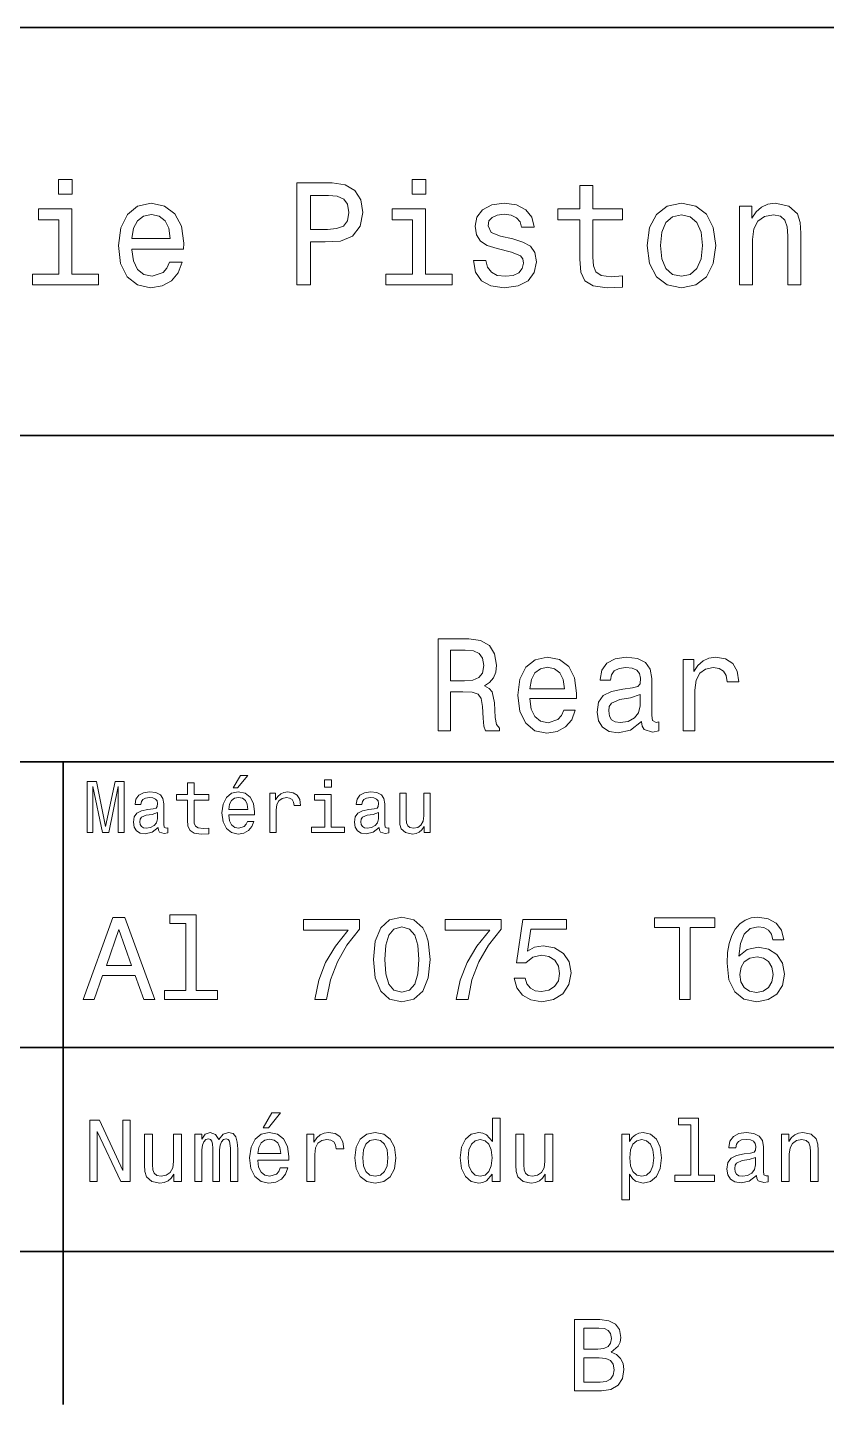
# Model space of a CAD drawing. Extents: x 0 to 420, y 0 to 297.
# Drawn here: x 313.3 to 352.4, y 2.5 to 70 of the extents above; entities that cross this region are included whole.
import ezdxf

# ---------------------------------------------------------------- set-up
doc = ezdxf.new("R2010")
doc.units = 0

msp = doc.modelspace()

# ---------------------------------------------------------------- linework, layer by layer
at = {"color": 7, "lineweight": 35}
for p, q in [((220, 70), (410, 70)), ((285, 50), (410, 50)), ((285, 34), (410, 34)), ((285, 20), (410, 20)), ((10, 10), (410, 10)), ((220, 10), (410, 10))]:
    msp.add_line(p, q, dxfattribs=at)
at = {"color": 7, "lineweight": 35, "ltscale": 0.35}
msp.add_line((315, 20), (315, 34), dxfattribs=at)
at = {"color": 7, "lineweight": 35, "ltscale": 0.25}
msp.add_line((315, 10), (315, 20), dxfattribs=at)
at = {"color": 7, "lineweight": 35, "ltscale": 0.1875}
msp.add_line((315, 10), (315, 2.5), dxfattribs=at)
at = {"color": 7, "lineweight": 13}
for points in [[(315.439484, 62.554031), (314.76944, 62.554031), (314.76944, 61.833572), (315.439484, 61.833572)], [(326.462524, 57.381123), (327.125366, 57.381123), (327.125366, 59.492073), (327.860229, 59.492073), (328.602295, 59.528095), (329.193085, 59.780258), (329.574921, 60.270172), (329.70462, 60.940201), (329.60376, 61.559795), (329.315552, 62.013687), (328.840057, 62.287464), (328.19165, 62.381123), (326.462524, 62.381123)], [(332.788177, 62.554031), (332.118164, 62.554031), (332.118164, 61.833572), (332.788177, 61.833572)], [(340.353027, 60.579971), (340.353027, 58.64193), (340.39624, 58.015129), (340.597992, 57.582851), (341.001434, 57.330688), (341.685883, 57.244236), (342.43515, 57.280258), (342.43515, 57.827808), (341.887604, 57.78458), (341.390503, 57.842216), (341.123932, 58.022331), (341.008636, 58.324928), (340.98703, 58.75), (340.98703, 60.579971), (342.43515, 60.579971), (342.43515, 61.120316), (340.98703, 61.120316), (340.98703, 62.251438), (340.353027, 62.251438), (340.353027, 61.120316), (339.257935, 61.120316), (339.257935, 60.579971)], [(328.011536, 61.76873), (328.443787, 61.725502), (328.760803, 61.588615), (328.94812, 61.336452), (329.01297, 60.940201), (328.940918, 60.522331), (328.746399, 60.270172), (328.414978, 60.140488), (327.96109, 60.104465), (327.125366, 60.104465), (327.125366, 61.76873)], [(315.417877, 57.914265), (315.417877, 61.120316), (313.789612, 61.120316), (313.789612, 60.579971), (314.783875, 60.579971), (314.783875, 57.914265), (313.48703, 57.914265), (313.48703, 57.381123), (316.729095, 57.381123), (316.729095, 57.914265)], [(318.371765, 59.131844), (320.907776, 59.131844), (320.914978, 59.427231), (320.799713, 60.255764), (320.482697, 60.875359), (319.978394, 61.25), (319.30835, 61.386887), (318.65274, 61.242794), (318.148407, 60.839336), (317.824219, 60.183716), (317.708923, 59.319164), (317.816986, 58.432995), (318.141205, 57.78458), (318.638336, 57.381123), (319.286743, 57.244236), (319.848694, 57.337894), (320.309784, 57.582851), (320.648407, 57.971901), (320.842926, 58.490631), (320.216125, 58.490631), (320.086456, 58.20245), (319.899139, 57.986309), (319.365997, 57.8134), (318.955322, 57.892651), (318.645538, 58.14481), (318.443787, 58.555473), (318.371765, 59.110229)], [(318.371765, 59.664986), (318.451019, 60.162102), (318.645538, 60.529537), (318.940918, 60.75288), (319.329956, 60.83213), (319.711823, 60.75288), (320.007202, 60.529537), (320.187317, 60.162102), (320.252167, 59.664986)], [(332.766571, 57.914265), (332.766571, 61.120316), (331.138336, 61.120316), (331.138336, 60.579971), (332.132568, 60.579971), (332.132568, 57.914265), (330.835724, 57.914265), (330.835724, 57.381123), (334.07782, 57.381123), (334.07782, 57.914265)], [(337.060516, 59.636166), (336.44812, 59.780258), (335.994232, 59.945965), (335.842926, 60.28458), (335.886169, 60.522331), (336.037476, 60.695244), (336.28241, 60.803314), (336.635437, 60.846542), (336.97406, 60.803314), (337.240631, 60.67363), (337.413544, 60.479107), (337.485596, 60.219738), (338.105194, 60.219738), (338.105194, 60.23415), (337.997131, 60.70245), (337.701721, 61.069885), (337.240631, 61.30043), (336.635437, 61.386887), (336.023041, 61.30043), (335.576355, 61.062679), (335.29538, 60.709652), (335.208923, 60.262966), (335.273773, 59.830688), (335.475494, 59.528095), (335.806915, 59.311958), (336.289612, 59.16066), (336.995667, 58.987751), (337.427948, 58.807636), (337.543213, 58.663544), (337.586456, 58.447407), (337.521606, 58.180836), (337.348694, 57.979107), (337.067719, 57.849422), (336.693085, 57.806194), (336.296814, 57.849422), (336.008636, 58.000721), (335.814117, 58.245674), (335.734863, 58.584293), (335.122467, 58.584293), (335.223328, 58.007923), (335.518738, 57.590057), (335.98703, 57.337894), (336.635437, 57.244236), (337.312683, 57.337894), (337.809814, 57.590057), (338.112396, 57.993515), (338.220459, 58.519451), (338.141205, 58.973343), (337.917877, 59.283138), (337.550415, 59.484871)], [(343.65274, 59.311958), (343.768005, 58.432995), (344.099426, 57.78458), (344.625366, 57.381123), (345.331421, 57.244236), (346.030273, 57.381123), (346.556213, 57.777374), (346.887604, 58.425793), (347.010101, 59.311958), (346.887604, 60.190922), (346.556213, 60.846542), (346.030273, 61.242794), (345.331421, 61.386887), (344.625366, 61.242794), (344.099426, 60.839336), (343.768005, 60.190922)], [(344.301147, 59.319164), (344.365997, 59.967579), (344.567719, 60.435879), (344.891937, 60.72406), (345.331421, 60.824928), (345.763702, 60.72406), (346.087891, 60.443081), (346.289612, 59.967579), (346.361664, 59.319164), (346.289612, 58.663544), (346.087891, 58.188038), (345.763702, 57.899853), (345.331421, 57.806194), (344.891937, 57.899853), (344.567719, 58.188038), (344.365997, 58.663544)], [(348.177246, 57.381123), (348.811249, 57.381123), (348.811249, 59.614552), (348.876099, 60.12608), (349.085022, 60.500717), (349.409241, 60.731266), (349.841492, 60.817722), (350.187317, 60.745674), (350.403473, 60.551151), (350.511536, 60.226944), (350.547546, 59.794666), (350.547546, 57.381123), (351.181549, 57.381123), (351.181549, 59.924351), (351.15274, 60.435879), (351.023071, 60.86095), (350.597992, 61.25), (349.93515, 61.386887), (349.567719, 61.336452), (349.257935, 61.199566), (348.991364, 60.969017), (348.78241, 60.659222), (348.78241, 61.25), (348.177246, 61.25)], [(333.391937, 35.530258), (333.994965, 35.530258), (333.994965, 37.430115), (334.610962, 37.430115), (335.06485, 37.41066), (335.350159, 37.319885), (335.505768, 37.105907), (335.570618, 36.723343), (335.603027, 36.139767), (335.641937, 35.757202), (335.719757, 35.530258), (336.400574, 35.530258), (336.400574, 35.653458), (336.251434, 35.835014), (336.199585, 36.172188), (336.154175, 36.898415), (336.043945, 37.4366), (335.894806, 37.605186), (335.661377, 37.728386), (335.920746, 37.890488), (336.102295, 38.117435), (336.219025, 38.402737), (336.257935, 38.746395), (336.167145, 39.291065), (335.907776, 39.699566), (335.479828, 39.945965), (334.896271, 40.030258), (333.391937, 40.030258)], [(334.727661, 39.479107), (335.123199, 39.440201), (335.402008, 39.317001), (335.577087, 39.090057), (335.635437, 38.733429), (335.570618, 38.357346), (335.395538, 38.130402), (335.09726, 38.013687), (334.688751, 37.981266), (333.994965, 37.981266), (333.994965, 39.479107)], [(337.898407, 37.105907), (340.180847, 37.105907), (340.187317, 37.371758), (340.083588, 38.117435), (339.798279, 38.675072), (339.344391, 39.012245), (338.741364, 39.135445), (338.151306, 39.005764), (337.697418, 38.642651), (337.405609, 38.052593), (337.30188, 37.274494), (337.399139, 36.476944), (337.690918, 35.893372), (338.138336, 35.530258), (338.721893, 35.407059), (339.227661, 35.491352), (339.642639, 35.711815), (339.947418, 36.061958), (340.122467, 36.528816), (339.55835, 36.528816), (339.44165, 36.269451), (339.273071, 36.074928), (338.793243, 35.919308), (338.423645, 35.990631), (338.144806, 36.217579), (337.963257, 36.587173), (337.898407, 37.086452)], [(337.898407, 37.585735), (337.969757, 38.033138), (338.144806, 38.363831), (338.410675, 38.564842), (338.760803, 38.636166), (339.104462, 38.564842), (339.370331, 38.363831), (339.53241, 38.033138), (339.59079, 37.585735)], [(343.371033, 35.98415), (343.371033, 35.964695), (343.403473, 35.744236), (343.500732, 35.588615), (343.90921, 35.465416), (344.226959, 35.517288), (344.226959, 35.958214), (344.09079, 35.938759), (343.90921, 36.023052), (343.876801, 36.282421), (343.876801, 38.085014), (343.798981, 38.545387), (343.572052, 38.869595), (343.176514, 39.064121), (342.618866, 39.135445), (342.074219, 39.057636), (341.67218, 38.837173), (341.419312, 38.493515), (341.335022, 38.039623), (341.335022, 38.000721), (341.84726, 38.000721), (341.892639, 38.273052), (342.035309, 38.467579), (342.268738, 38.584293), (342.599426, 38.629681), (342.917145, 38.59726), (343.144104, 38.5), (343.280273, 38.331409), (343.325653, 38.09798), (343.299713, 37.825645), (343.195953, 37.68948), (342.936615, 37.624638), (342.450287, 37.572765), (341.892639, 37.456051), (341.497131, 37.248558), (341.263702, 36.924351), (341.192352, 36.444523), (341.257202, 36.016571), (341.458221, 35.698845), (341.78241, 35.497837), (342.229828, 35.426514), (342.832855, 35.562679)], [(345.420044, 35.530258), (345.990631, 35.530258), (345.990631, 37.520893), (346.048981, 38.000721), (346.22406, 38.344379), (346.509369, 38.551872), (346.891937, 38.623199), (347.177246, 38.577808), (347.391205, 38.448124), (347.520905, 38.227665), (347.566284, 37.929394), (348.143372, 37.929394), (348.065552, 38.454609), (347.851593, 38.830692), (347.494965, 39.057636), (347.008636, 39.135445), (346.677948, 39.083572), (346.392639, 38.953888), (346.139771, 38.733429), (345.938751, 38.435158), (345.938751, 39.012245), (345.420044, 39.012245)], [(343.306213, 36.749279), (343.228394, 36.412102), (343.020905, 36.152737), (342.709656, 35.98415), (342.327087, 35.925793), (342.080688, 35.958214), (341.905609, 36.061958), (341.79538, 36.243515), (341.76297, 36.496395), (341.78891, 36.723343), (341.892639, 36.885445), (342.307648, 37.067001), (342.832855, 37.14481), (343.306213, 37.30043)], [(323.341492, 32.728386), (323.554047, 32.728386), (324.054749, 33.340778), (323.701721, 33.340778)], [(328.161377, 33.117435), (327.826355, 33.117435), (327.826355, 32.757202), (328.161377, 32.757202)], [(316.183716, 30.530979), (316.46109, 30.530979), (316.46109, 32.80043), (316.929382, 30.530979), (317.239197, 30.530979), (317.703888, 32.80043), (317.703888, 30.530979), (317.984863, 30.530979), (317.984863, 33.030979), (317.54538, 33.030979), (317.08429, 30.826368), (316.626801, 33.030979), (316.183716, 33.030979)], [(319.656342, 30.78314), (319.656342, 30.772333), (319.674347, 30.649855), (319.728394, 30.5634), (319.955322, 30.494957), (320.131836, 30.523775), (320.131836, 30.768732), (320.056183, 30.757925), (319.955322, 30.804754), (319.937317, 30.948847), (319.937317, 31.950287), (319.894104, 32.206051), (319.768005, 32.386166), (319.548279, 32.494236), (319.238464, 32.533859), (318.935883, 32.490635), (318.712524, 32.368156), (318.572052, 32.177231), (318.525208, 31.925072), (318.525208, 31.903458), (318.809784, 31.903458), (318.835022, 32.054756), (318.914276, 32.162823), (319.043945, 32.227665), (319.227661, 32.25288), (319.404175, 32.234871), (319.530273, 32.180836), (319.605896, 32.087173), (319.631134, 31.957493), (319.61673, 31.806194), (319.559082, 31.730547), (319.414978, 31.694523), (319.144806, 31.665705), (318.835022, 31.600864), (318.615265, 31.48559), (318.485596, 31.305475), (318.445953, 31.038904), (318.481995, 30.801151), (318.593658, 30.62464), (318.773773, 30.512968), (319.022339, 30.473343), (319.357361, 30.54899)], [(321.100861, 32.130402), (321.100861, 31.161383), (321.122467, 30.847982), (321.223328, 30.631844), (321.425079, 30.505762), (321.767303, 30.462536), (322.141937, 30.480547), (322.141937, 30.754322), (321.868164, 30.732708), (321.619598, 30.761526), (321.486298, 30.851583), (321.42868, 31.002882), (321.417877, 31.215418), (321.417877, 32.130402), (322.141937, 32.130402), (322.141937, 32.400574), (321.417877, 32.400574), (321.417877, 32.966137), (321.100861, 32.966137), (321.100861, 32.400574), (320.553314, 32.400574), (320.553314, 32.130402)], [(323.121765, 31.40634), (324.389771, 31.40634), (324.393372, 31.554033), (324.335724, 31.9683), (324.177246, 32.278099), (323.925079, 32.465416), (323.590057, 32.533859), (323.262238, 32.461815), (323.010101, 32.260086), (322.847992, 31.932276), (322.790344, 31.5), (322.844391, 31.056915), (323.00647, 30.732708), (323.255035, 30.530979), (323.579254, 30.462536), (323.860229, 30.509365), (324.09079, 30.631844), (324.260101, 30.826368), (324.357361, 31.085733), (324.043945, 31.085733), (323.979095, 30.941643), (323.885437, 30.833572), (323.618866, 30.747118), (323.413544, 30.786743), (323.258636, 30.912823), (323.157776, 31.118155), (323.121765, 31.395533)], [(325.131836, 30.530979), (325.448853, 30.530979), (325.448853, 31.636887), (325.481262, 31.903458), (325.578522, 32.094379), (325.73703, 32.209652), (325.949554, 32.249279), (326.108063, 32.224064), (326.226959, 32.152016), (326.298981, 32.029537), (326.324219, 31.863832), (326.644806, 31.863832), (326.601593, 32.155621), (326.482697, 32.364552), (326.284576, 32.490635), (326.014404, 32.533859), (325.830688, 32.505043), (325.67218, 32.432995), (325.531708, 32.310516), (325.420044, 32.144814), (325.420044, 32.465416), (325.131836, 32.465416)], [(328.150574, 30.79755), (328.150574, 32.400574), (327.336456, 32.400574), (327.336456, 32.130402), (327.833588, 32.130402), (327.833588, 30.79755), (327.18515, 30.79755), (327.18515, 30.530979), (328.806183, 30.530979), (328.806183, 30.79755)], [(330.499268, 30.78314), (330.499268, 30.772333), (330.517303, 30.649855), (330.57132, 30.5634), (330.798279, 30.494957), (330.974792, 30.523775), (330.974792, 30.768732), (330.899139, 30.757925), (330.798279, 30.804754), (330.780273, 30.948847), (330.780273, 31.950287), (330.73703, 32.206051), (330.610962, 32.386166), (330.391205, 32.494236), (330.081421, 32.533859), (329.778809, 32.490635), (329.555481, 32.368156), (329.414978, 32.177231), (329.368164, 31.925072), (329.368164, 31.903458), (329.65274, 31.903458), (329.677948, 32.054756), (329.757202, 32.162823), (329.886902, 32.227665), (330.070618, 32.25288), (330.247131, 32.234871), (330.373199, 32.180836), (330.448853, 32.087173), (330.47406, 31.957493), (330.459656, 31.806194), (330.402008, 31.730547), (330.257935, 31.694523), (329.987762, 31.665705), (329.677948, 31.600864), (329.458221, 31.48559), (329.328522, 31.305475), (329.28891, 31.038904), (329.324921, 30.801151), (329.436584, 30.62464), (329.616699, 30.512968), (329.865265, 30.473343), (330.200287, 30.54899)], [(333.010071, 32.465416), (332.693085, 32.465416), (332.693085, 31.348703), (332.657074, 31.089336), (332.552582, 30.902016), (332.390503, 30.786743), (332.177948, 30.750719), (332.008636, 30.779539), (331.900574, 30.865993), (331.839325, 31.013687), (331.824921, 31.222622), (331.824921, 32.465416), (331.507935, 32.465416), (331.507935, 31.193804), (331.518738, 30.93804), (331.587189, 30.725504), (331.796112, 30.530979), (332.131134, 30.462536), (332.311249, 30.487751), (332.466125, 30.552593), (332.599426, 30.664265), (332.707489, 30.826368), (332.707489, 30.530979), (333.010071, 30.530979)], [(323.121765, 31.672911), (323.161377, 31.921469), (323.258636, 32.105186), (323.406342, 32.216858), (323.600861, 32.256485), (323.791779, 32.216858), (323.939484, 32.105186), (324.029541, 31.921469), (324.061951, 31.672911)], [(319.620331, 31.208212), (319.577087, 31.020893), (319.461823, 30.876801), (319.28891, 30.78314), (319.076355, 30.750719), (318.939484, 30.768732), (318.842224, 30.826368), (318.780975, 30.927233), (318.76297, 31.067722), (318.777374, 31.193804), (318.835022, 31.283861), (319.065552, 31.384726), (319.357361, 31.427954), (319.620331, 31.514408)], [(330.463257, 31.208212), (330.420044, 31.020893), (330.304749, 30.876801), (330.131836, 30.78314), (329.919312, 30.750719), (329.78241, 30.768732), (329.68515, 30.826368), (329.623932, 30.927233), (329.605896, 31.067722), (329.620331, 31.193804), (329.677948, 31.283861), (329.908508, 31.384726), (330.200287, 31.427954), (330.463257, 31.514408)], [(315.982697, 22.360231), (316.51297, 22.360231), (316.933716, 23.536024), (318.530273, 23.536024), (318.951019, 22.360231), (319.492798, 22.360231), (318.028809, 26.365995), (317.440918, 26.365995)], [(321.020172, 26.072046), (321.020172, 22.786745), (319.976959, 22.786745), (319.976959, 22.360231), (322.56485, 22.360231), (322.56485, 22.786745), (321.527374, 22.786745), (321.527374, 26.49856), (320.224792, 26.49856), (320.224792, 26.072046)], [(330.224792, 24.314121), (330.311249, 23.409224), (330.582123, 22.763689), (331.014404, 22.371759), (331.613831, 22.244957), (332.207489, 22.371759), (332.639771, 22.763689), (332.904907, 23.409224), (332.997131, 24.314121), (332.904907, 25.213257), (332.79538, 25.570606), (332.639771, 25.864553), (332.207489, 26.256485), (331.613831, 26.38905), (331.014404, 26.256485), (330.582123, 25.858791), (330.311249, 25.213257)], [(345.227661, 22.360231), (345.757935, 22.360231), (345.757935, 25.876081), (346.968292, 25.876081), (346.968292, 26.360231), (344.011536, 26.360231), (344.011536, 25.876081), (345.227661, 25.876081)], [(350.345825, 25.282421), (350.236298, 25.749281), (349.982697, 26.095102), (349.590759, 26.314121), (349.083557, 26.38905), (348.74353, 26.348703), (348.449554, 26.239193), (348.190186, 26.06052), (347.971191, 25.806917), (347.798279, 25.489914), (347.671478, 25.103746), (347.590759, 24.648417), (347.567719, 24.135448), (347.659943, 23.317003), (347.942352, 22.723343), (348.397705, 22.365995), (349.020172, 22.244957), (349.579254, 22.348703), (350.005768, 22.619596), (350.28241, 23.04611), (350.380402, 23.587896), (350.28241, 24.135448), (350.017273, 24.556196), (349.608063, 24.821327), (349.100861, 24.913546), (348.553314, 24.798271), (348.144104, 24.469742), (348.23053, 25.103746), (348.414978, 25.559078), (348.697388, 25.829971), (349.089325, 25.922192), (349.377502, 25.876081), (349.596527, 25.755043), (349.740631, 25.553314), (349.815552, 25.282421)], [(317.118164, 24.025938), (317.734863, 25.789627), (318.351593, 24.025938)], [(327.342926, 22.360231), (327.925079, 22.360231), (328.115265, 23.311239), (328.449554, 24.198849), (328.92218, 25.023056), (329.53891, 25.795389), (329.53891, 26.273777), (326.79538, 26.273777), (326.79538, 25.749281), (328.985596, 25.749281), (328.351593, 24.971182), (327.873199, 24.158503), (327.53891, 23.293949)], [(330.778107, 24.314121), (330.824219, 25.011528), (330.968292, 25.51297), (331.227661, 25.806917), (331.613831, 25.910664), (331.994232, 25.806917), (332.253601, 25.51297), (332.397705, 25.011528), (332.443817, 24.314121), (332.397705, 23.610952), (332.253601, 23.10951), (331.994232, 22.815563), (331.613831, 22.717581), (331.227661, 22.815563), (330.968292, 23.10951), (330.824219, 23.610952)], [(334.28241, 22.360231), (334.864563, 22.360231), (335.054749, 23.311239), (335.389038, 24.198849), (335.861664, 25.023056), (336.478394, 25.795389), (336.478394, 26.273777), (333.734863, 26.273777), (333.734863, 25.749281), (335.925079, 25.749281), (335.291077, 24.971182), (334.812683, 24.158503), (334.478394, 23.293949)], [(337.123932, 23.40346), (337.250732, 22.930836), (337.533142, 22.56196), (337.94812, 22.331413), (338.478394, 22.244957), (339.060516, 22.348703), (339.515839, 22.631124), (339.804047, 23.080692), (339.913544, 23.657061), (339.815552, 24.193085), (339.53891, 24.613834), (339.106628, 24.884727), (338.547546, 24.98271), (338.115265, 24.913546), (337.780975, 24.723343), (337.942352, 25.801153), (339.694519, 25.801153), (339.694519, 26.273777), (337.556183, 26.273777), (337.239197, 24.152739), (337.700287, 24.152739), (338.034576, 24.423632), (338.46109, 24.521614), (338.829956, 24.458214), (339.112396, 24.273777), (339.291077, 23.991356), (339.354462, 23.628242), (339.291077, 23.265131), (339.106628, 22.98271), (338.824219, 22.804035), (338.46109, 22.740635), (338.155609, 22.780981), (337.919312, 22.913546), (337.746399, 23.121038), (337.659943, 23.40346)], [(349.82132, 23.582134), (349.757935, 23.219021), (349.596527, 22.942364), (349.337158, 22.757925), (349.014404, 22.700289), (348.674347, 22.757925), (348.414978, 22.9366), (348.247833, 23.213257), (348.195953, 23.57637), (348.253601, 23.933718), (348.414978, 24.204613), (348.680115, 24.377522), (349.037476, 24.440924), (349.348694, 24.377522), (349.596527, 24.210375), (349.757935, 23.939482)], [(316.315552, 13.428675), (316.674347, 13.428675), (316.674347, 15.888329), (317.824219, 13.428675), (318.286743, 13.428675), (318.286743, 16.428675), (317.923645, 16.428675), (317.923645, 13.969021), (316.786743, 16.428675), (316.315552, 16.428675)], [(324.809814, 16.065563), (325.06485, 16.065563), (325.66571, 16.800432), (325.242065, 16.800432)], [(336.048981, 13.787464), (336.048981, 13.428675), (336.429382, 13.428675), (336.429382, 16.532421), (336.053314, 16.532421), (336.053314, 15.395534), (335.763702, 15.724064), (335.586456, 15.801874), (335.383301, 15.832133), (335.015839, 15.745678), (334.73056, 15.503603), (334.544678, 15.114553), (334.479828, 14.591499), (334.544678, 14.068444), (334.73056, 13.675073), (335.015839, 13.428675), (335.383301, 13.346542), (335.586456, 13.376801), (335.768005, 13.454611)], [(345.788177, 16.212536), (345.788177, 13.748559), (345.005768, 13.748559), (345.005768, 13.428675), (346.946686, 13.428675), (346.946686, 13.748559), (346.168579, 13.748559), (346.168579, 16.532421), (345.19165, 16.532421), (345.19165, 16.212536)], [(320.798279, 15.75), (320.417877, 15.75), (320.417877, 14.409943), (320.374634, 14.098703), (320.249268, 13.873919), (320.054749, 13.735591), (319.799713, 13.692364), (319.596527, 13.726946), (319.466858, 13.830692), (319.393372, 14.007925), (319.376068, 14.258646), (319.376068, 15.75), (318.995667, 15.75), (318.995667, 14.224064), (319.008636, 13.917148), (319.09079, 13.662104), (319.341492, 13.428675), (319.74353, 13.346542), (319.959656, 13.376801), (320.145538, 13.454611), (320.305481, 13.588617), (320.43515, 13.783141), (320.43515, 13.428675), (320.798279, 13.428675)], [(321.459656, 13.428675), (321.809784, 13.428675), (321.809784, 14.980548), (321.831421, 15.213978), (321.89624, 15.382565), (321.995667, 15.481989), (322.125366, 15.520894), (322.229095, 15.486312), (322.298279, 15.399857), (322.332855, 15.252882), (322.345825, 15.058358), (322.345825, 13.428675), (322.674347, 13.428675), (322.674347, 14.980548), (322.695953, 15.209655), (322.760803, 15.378242), (322.864563, 15.481989), (322.994232, 15.520894), (323.097992, 15.486312), (323.167145, 15.399857), (323.210388, 15.058358), (323.210388, 13.428675), (323.560516, 13.428675), (323.560516, 15.032421), (323.53891, 15.365274), (323.469727, 15.620317), (323.331421, 15.775937), (323.106628, 15.832133), (322.842926, 15.745678), (322.639771, 15.494957), (322.479828, 15.741355), (322.211823, 15.832133), (321.965424, 15.745678), (321.796844, 15.503603), (321.796844, 15.75), (321.459656, 15.75)], [(324.546112, 14.479107), (326.067719, 14.479107), (326.072052, 14.656341), (326.002869, 15.153459), (325.812683, 15.525217), (325.510101, 15.75), (325.108063, 15.832133), (324.714691, 15.745678), (324.412109, 15.503603), (324.21759, 15.110231), (324.148407, 14.591499), (324.213257, 14.059798), (324.407776, 13.67075), (324.706055, 13.428675), (325.095093, 13.346542), (325.432281, 13.402739), (325.708923, 13.549712), (325.912109, 13.783141), (326.028809, 14.09438), (325.65274, 14.09438), (325.574921, 13.92147), (325.462524, 13.791787), (325.142639, 13.688041), (324.89624, 13.735591), (324.710388, 13.886888), (324.589325, 14.133286), (324.546112, 14.466139)], [(326.958221, 13.428675), (327.338623, 13.428675), (327.338623, 14.755764), (327.377533, 15.075649), (327.494232, 15.304755), (327.684448, 15.443084), (327.939484, 15.490635), (328.129669, 15.460375), (328.272339, 15.373919), (328.358795, 15.226946), (328.389038, 15.028098), (328.773773, 15.028098), (328.721893, 15.378242), (328.579254, 15.628963), (328.341492, 15.78026), (328.017303, 15.832133), (327.796844, 15.797551), (327.606628, 15.711096), (327.438049, 15.564121), (327.304047, 15.365274), (327.304047, 15.75), (326.958221, 15.75)], [(329.305481, 14.587176), (329.374634, 14.059798), (329.573486, 13.67075), (329.889038, 13.428675), (330.312683, 13.346542), (330.731995, 13.428675), (331.047546, 13.666427), (331.246399, 14.055476), (331.319885, 14.587176), (331.246399, 15.114553), (331.047546, 15.507925), (330.731995, 15.745678), (330.312683, 15.832133), (329.889038, 15.745678), (329.573486, 15.503603), (329.374634, 15.114553)], [(339.014404, 15.75), (338.634003, 15.75), (338.634003, 14.409943), (338.59079, 14.098703), (338.465424, 13.873919), (338.270905, 13.735591), (338.015839, 13.692364), (337.812683, 13.726946), (337.682983, 13.830692), (337.609497, 14.007925), (337.592224, 14.258646), (337.592224, 15.75), (337.211823, 15.75), (337.211823, 14.224064), (337.224792, 13.917148), (337.306915, 13.662104), (337.557648, 13.428675), (337.959656, 13.346542), (338.175781, 13.376801), (338.361664, 13.454611), (338.521606, 13.588617), (338.651306, 13.783141), (338.651306, 13.428675), (339.014404, 13.428675)], [(342.788177, 15.391211), (342.788177, 15.75), (342.407776, 15.75), (342.407776, 12.529539), (342.788177, 12.529539), (342.788177, 13.783141), (342.92218, 13.579971), (343.073486, 13.445966), (343.453888, 13.346542), (343.817017, 13.428675), (344.102295, 13.675073), (344.288177, 14.064121), (344.357361, 14.591499), (344.288177, 15.114553), (344.102295, 15.503603), (343.817017, 15.745678), (343.453888, 15.832133), (343.246399, 15.806196), (343.069153, 15.724064), (342.917877, 15.585735)], [(349.01297, 13.731268), (349.01297, 13.7183), (349.034576, 13.571326), (349.099426, 13.46758), (349.371765, 13.385448), (349.583588, 13.42003), (349.583588, 13.713977), (349.492798, 13.701009), (349.371765, 13.757205), (349.350159, 13.930116), (349.350159, 15.131845), (349.298279, 15.438761), (349.146973, 15.6549), (348.883301, 15.784582), (348.511536, 15.832133), (348.148407, 15.78026), (347.880402, 15.633286), (347.711823, 15.404179), (347.65564, 15.101585), (347.65564, 15.075649), (347.997131, 15.075649), (348.027374, 15.257205), (348.122498, 15.386889), (348.278107, 15.464698), (348.498566, 15.494957), (348.710388, 15.473343), (348.861664, 15.408502), (348.952454, 15.29611), (348.982727, 15.140491), (348.965424, 14.958934), (348.896271, 14.868156), (348.723358, 14.824928), (348.399139, 14.790346), (348.027374, 14.712537), (347.763702, 14.574208), (347.608063, 14.358069), (347.560516, 14.038185), (347.60376, 13.752882), (347.737762, 13.541066), (347.953888, 13.407061), (348.252167, 13.35951), (348.654175, 13.450289)], [(350.236328, 13.428675), (350.61673, 13.428675), (350.61673, 14.768732), (350.65564, 15.075649), (350.780975, 15.300432), (350.975525, 15.438761), (351.234863, 15.490635), (351.442383, 15.447407), (351.572052, 15.330692), (351.636902, 15.136168), (351.658508, 14.876801), (351.658508, 13.428675), (352.03891, 13.428675), (352.03891, 14.954612), (352.021606, 15.261528), (351.943817, 15.516571), (351.688782, 15.75), (351.291077, 15.832133), (351.070618, 15.801874), (350.884735, 15.719741), (350.724792, 15.581412), (350.599426, 15.395534), (350.599426, 15.75), (350.236328, 15.75)], [(324.546112, 14.798992), (324.593658, 15.097262), (324.710388, 15.317724), (324.887604, 15.45173), (325.121033, 15.49928), (325.350159, 15.45173), (325.527374, 15.317724), (325.635437, 15.097262), (325.674347, 14.798992)], [(329.694519, 14.591499), (329.733429, 14.980548), (329.854462, 15.261528), (330.048981, 15.434439), (330.312683, 15.494957), (330.572052, 15.434439), (330.766571, 15.26585), (330.887604, 14.980548), (330.930847, 14.591499), (330.887604, 14.198127), (330.766571, 13.912825), (330.572052, 13.739914), (330.312683, 13.683718), (330.048981, 13.739914), (329.854462, 13.912825), (329.733429, 14.198127)], [(335.44812, 15.490635), (335.698853, 15.430116), (335.889038, 15.261528), (336.001434, 14.980548), (336.044678, 14.591499), (336.001434, 14.198127), (335.889038, 13.917148), (335.698853, 13.744237), (335.44812, 13.688041), (335.210388, 13.744237), (335.028809, 13.917148), (334.907776, 14.20245), (334.868866, 14.591499), (334.907776, 14.976225), (335.028809, 15.257205), (335.210388, 15.430116)], [(343.389038, 13.688041), (343.134003, 13.744237), (342.94812, 13.917148), (342.831421, 14.198127), (342.792511, 14.591499), (342.831421, 14.980548), (342.94812, 15.261528), (343.134003, 15.430116), (343.389038, 15.490635), (343.622498, 15.430116), (343.80835, 15.257205), (343.925079, 14.976225), (343.968292, 14.591499), (343.925079, 14.20245), (343.80835, 13.917148), (343.622498, 13.744237)], [(348.969757, 14.241355), (348.917877, 14.016571), (348.779541, 13.84366), (348.572052, 13.731268), (348.317017, 13.692364), (348.15274, 13.713977), (348.036041, 13.783141), (347.962555, 13.904179), (347.940918, 14.072767), (347.958221, 14.224064), (348.027374, 14.332133), (348.304047, 14.453171), (348.654175, 14.505044), (348.969757, 14.60879)], [(341.880402, 5.057997), (342.233429, 5.350504), (342.324219, 5.54719), (342.354462, 5.789265), (342.28891, 6.167507), (342.092224, 6.439841), (341.774506, 6.606268), (341.330688, 6.666787), (340.085022, 6.666787), (340.085022, 3.166787), (341.401306, 3.166787), (341.870331, 3.237392), (342.218292, 3.444164), (342.43515, 3.771974), (342.510803, 4.215778), (342.465424, 4.513329), (342.344391, 4.760447), (342.147705, 4.942003)], [(341.234863, 5.214337), (340.549011, 5.214337), (340.549011, 6.248199), (341.275208, 6.248199), (341.547546, 6.217939), (341.739197, 6.127161), (341.855194, 5.970821), (341.895538, 5.738832), (341.850159, 5.506845), (341.729126, 5.345461), (341.522339, 5.244596)], [(341.345825, 3.585375), (340.549011, 3.585375), (340.549011, 4.790706), (341.300446, 4.790706), (341.618164, 4.755404), (341.845093, 4.649496), (341.981262, 4.467939), (342.026672, 4.205691), (341.981262, 3.928314), (341.855194, 3.736671), (341.643372, 3.620677)]]:
    msp.add_lwpolyline(points, close=True, dxfattribs=at)

doc.saveas('drawing.dxf')
